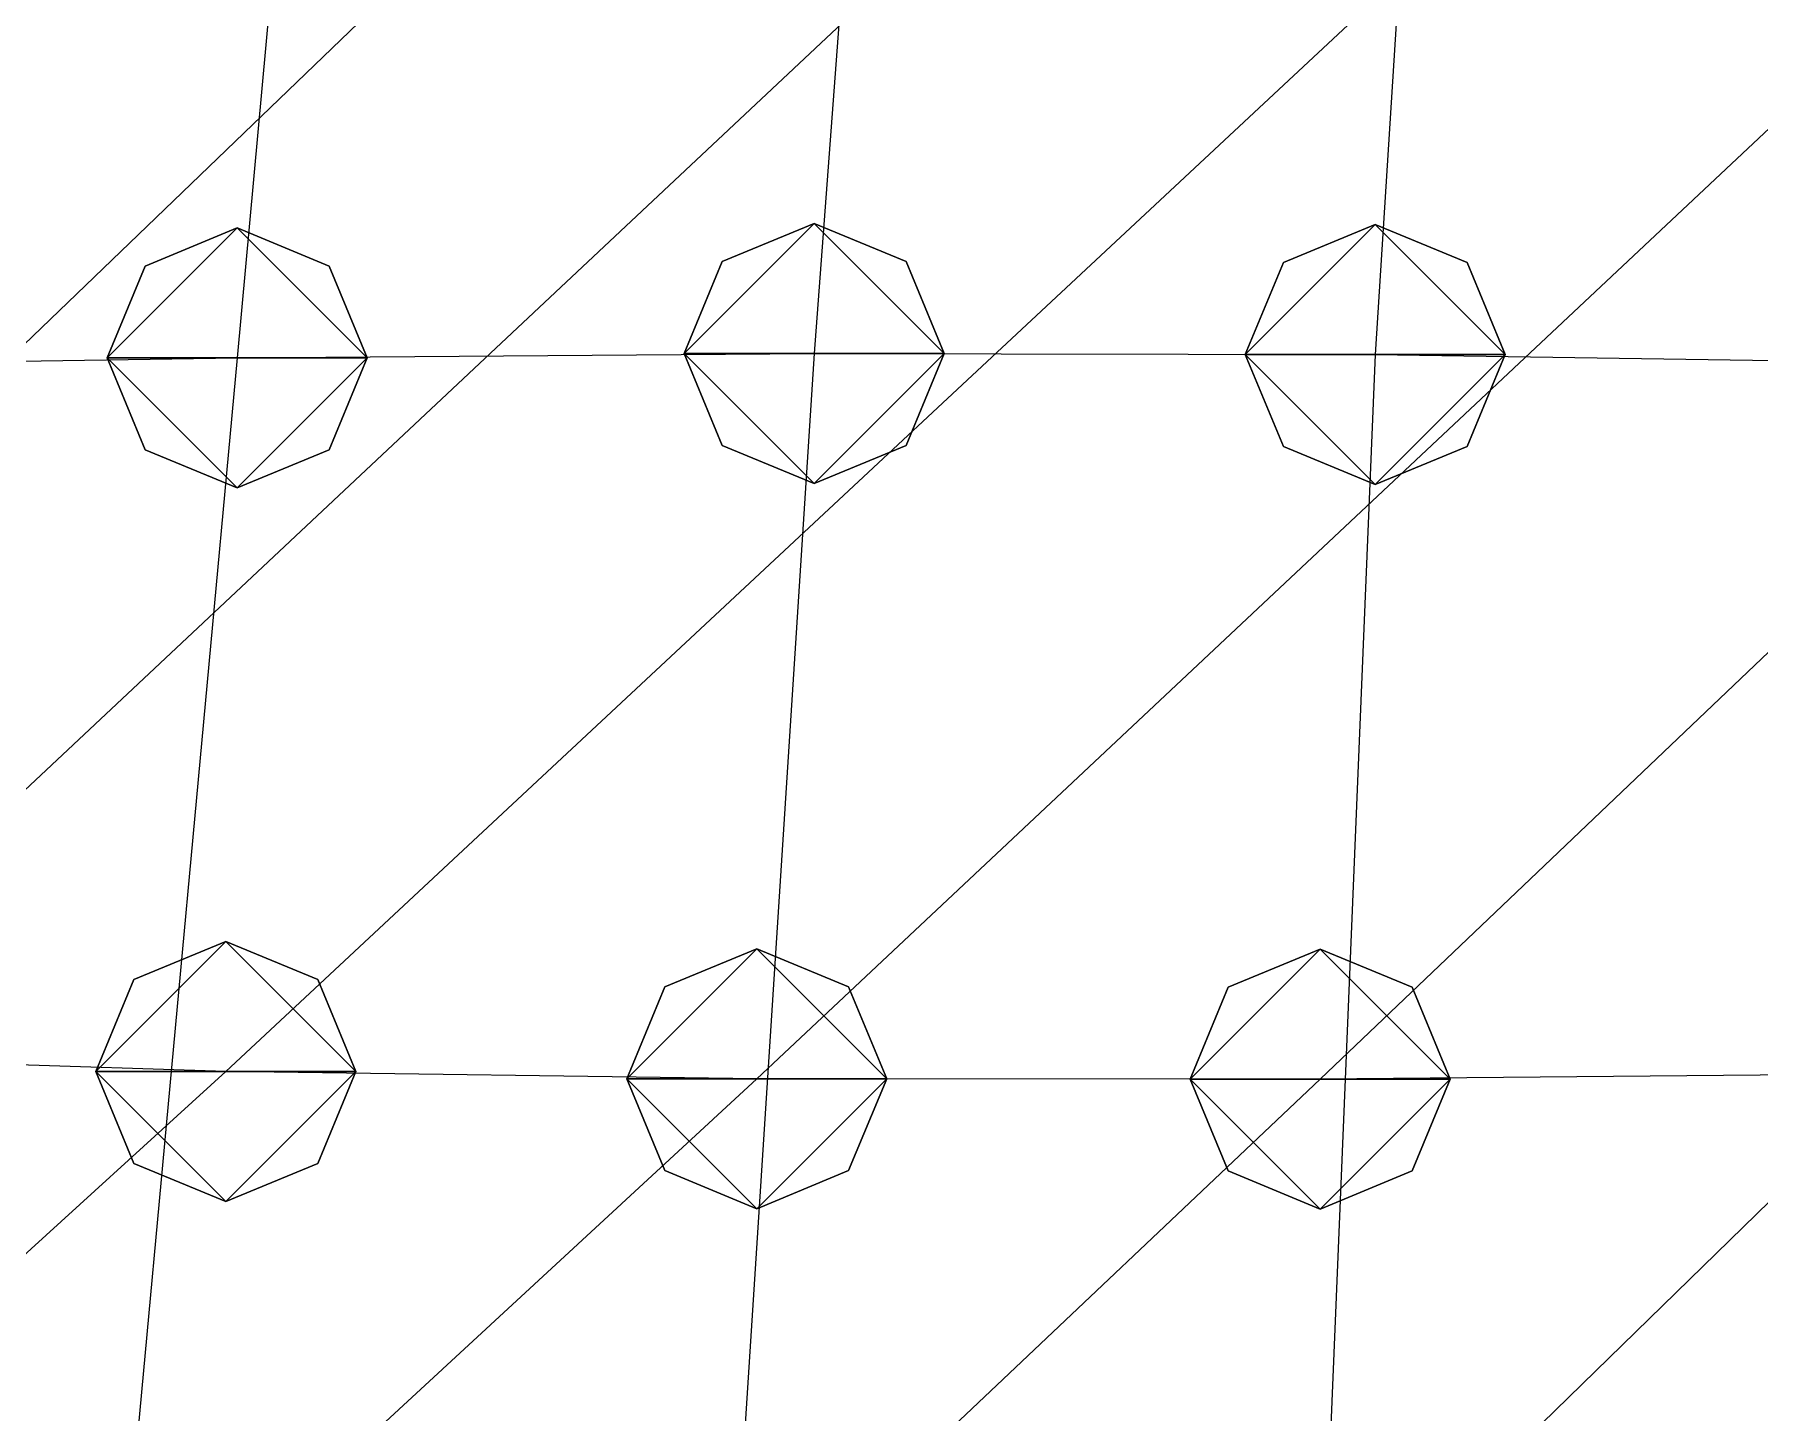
# Model space of a CAD drawing. Header units: metres. Extents: x -59 to 99, y -54 to 55.
# Drawn here: x -0.23 to 13.04, y -10.26 to 0.35 of the extents above; entities that cross this region are included whole.
import ezdxf

# ---------------------------------------------------------------- set-up
doc = ezdxf.new("R2010")
doc.units = ezdxf.units.M

msp = doc.modelspace()

# ---------------------------------------------------------------- linework, layer by layer
for p, q in [((6.5865192, 8.833115, -220.28839), (5.764496, -2.1077461, -223.11534)), ((10.779234, 8.866619, -220.76152), (10.081856, -2.1154022, -222.99763)), ((2.3247528, 8.756584, -219.19603), (1.3254662, -2.1413803, -222.63889)), ((5.494644, 3.551445, -144.71585), (-5.8020077, -7.315735, -148.5636)), ((9.11935, 3.3832436, -142.3163), (-2.488636, -7.5126953, -145.75476)), ((12.954258, 3.2959137, -141.06546), (1.2380028, -7.633728, -144.02412)), ((17.003136, 3.2785492, -140.80731), (5.322769, -7.6894264, -143.2201)), ((21.212288, 3.3174706, -141.35335), (9.658291, -7.692051, -143.17447)), ((1.3254662, -1.1413804, -222.63872), (0.61835945, -1.4342736, -222.63876)), ((1.3254662, -1.1413804, -222.63872), (0.61835945, -1.4342736, -222.63876)), ((1.3254662, -1.1413804, -222.63872), (0.61835945, -1.4342736, -222.63876)), ((1.3254662, -1.1413804, -222.63872), (0.61835945, -1.4342736, -222.63876)), ((2.0325727, -1.4342736, -222.63876), (1.3254662, -1.1413804, -222.63872)), ((2.0325727, -1.4342736, -222.63876), (1.3254662, -1.1413804, -222.63872)), ((2.0325727, -1.4342736, -222.63876), (1.3254662, -1.1413804, -222.63872)), ((2.0325727, -1.4342736, -222.63876), (1.3254662, -1.1413804, -222.63872)), ((5.764496, -1.1077462, -223.11517), (5.0573893, -1.4006394, -223.11522)), ((5.764496, -1.1077462, -223.11517), (5.0573893, -1.4006394, -223.11522)), ((5.764496, -1.1077462, -223.11517), (5.0573893, -1.4006394, -223.11522)), ((5.764496, -1.1077462, -223.11517), (5.0573893, -1.4006394, -223.11522)), ((6.4716024, -1.4006394, -223.11522), (5.764496, -1.1077462, -223.11517)), ((6.4716024, -1.4006394, -223.11522), (5.764496, -1.1077462, -223.11517)), ((6.4716024, -1.4006394, -223.11522), (5.764496, -1.1077462, -223.11517)), ((6.4716024, -1.4006394, -223.11522), (5.764496, -1.1077462, -223.11517)), ((10.081856, -1.1154023, -222.99747), (9.374749, -1.4082955, -222.99751)), ((10.081856, -1.1154023, -222.99747), (9.374749, -1.4082955, -222.99751)), ((10.081856, -1.1154023, -222.99747), (9.374749, -1.4082955, -222.99751)), ((10.081856, -1.1154023, -222.99747), (9.374749, -1.4082955, -222.99751)), ((10.788962, -1.4082955, -222.99751), (10.081856, -1.1154023, -222.99747)), ((10.788962, -1.4082955, -222.99751), (10.081856, -1.1154023, -222.99747)), ((10.788962, -1.4082955, -222.99751), (10.081856, -1.1154023, -222.99747)), ((10.788962, -1.4082955, -222.99751), (10.081856, -1.1154023, -222.99747)), ((0.61835945, -1.4342736, -222.63876), (0.32546616, -2.1413803, -222.63889)), ((0.61835945, -1.4342736, -222.63876), (0.32546616, -2.1413803, -222.63889)), ((0.61835945, -1.4342736, -222.63876), (0.32546616, -2.1413803, -222.63889)), ((0.61835945, -1.4342736, -222.63876), (0.32546616, -2.1413803, -222.63889)), ((2.3254662, -2.1413803, -222.63889), (2.0325727, -1.4342736, -222.63876)), ((2.3254662, -2.1413803, -222.63889), (2.0325727, -1.4342736, -222.63876)), ((2.3254662, -2.1413803, -222.63889), (2.0325727, -1.4342736, -222.63876)), ((2.3254662, -2.1413803, -222.63889), (2.0325727, -1.4342736, -222.63876)), ((5.0573893, -1.4006394, -223.11522), (4.764496, -2.1077461, -223.11534)), ((5.0573893, -1.4006394, -223.11522), (4.764496, -2.1077461, -223.11534)), ((5.0573893, -1.4006394, -223.11522), (4.764496, -2.1077461, -223.11534)), ((5.0573893, -1.4006394, -223.11522), (4.764496, -2.1077461, -223.11534)), ((6.764496, -2.1077461, -223.11534), (6.4716024, -1.4006394, -223.11522)), ((6.764496, -2.1077461, -223.11534), (6.4716024, -1.4006394, -223.11522)), ((6.764496, -2.1077461, -223.11534), (6.4716024, -1.4006394, -223.11522)), ((6.764496, -2.1077461, -223.11534), (6.4716024, -1.4006394, -223.11522)), ((9.374749, -1.4082955, -222.99751), (9.081856, -2.1154022, -222.99763)), ((9.374749, -1.4082955, -222.99751), (9.081856, -2.1154022, -222.99763)), ((9.374749, -1.4082955, -222.99751), (9.081856, -2.1154022, -222.99763)), ((9.374749, -1.4082955, -222.99751), (9.081856, -2.1154022, -222.99763)), ((11.081856, -2.1154022, -222.99763), (10.788962, -1.4082955, -222.99751)), ((11.081856, -2.1154022, -222.99763), (10.788962, -1.4082955, -222.99751)), ((11.081856, -2.1154022, -222.99763), (10.788962, -1.4082955, -222.99751)), ((11.081856, -2.1154022, -222.99763), (10.788962, -1.4082955, -222.99751)), ((1.3254662, -2.1413803, -222.63889), (5.764496, -2.1077461, -223.11534)), ((4.764496, -2.1077461, -223.11534), (5.0573893, -2.814853, -223.11546)), ((4.764496, -2.1077461, -223.11534), (5.0573893, -2.814853, -223.11546)), ((4.764496, -2.1077461, -223.11534), (5.0573893, -2.814853, -223.11546)), ((4.764496, -2.1077461, -223.11534), (5.0573893, -2.814853, -223.11546)), ((5.764496, -2.1077461, -223.11534), (5.0630875, -13.006203, -226.53896)), ((5.764496, -2.1077461, -223.11534), (10.081856, -2.1154022, -222.99763)), ((6.4716024, -2.8148527, -223.11546), (6.764496, -2.1077461, -223.11534)), ((6.4716024, -2.8148527, -223.11546), (6.764496, -2.1077461, -223.11534)), ((6.4716024, -2.8148527, -223.11546), (6.764496, -2.1077461, -223.11534)), ((6.4716024, -2.8148527, -223.11546), (6.764496, -2.1077461, -223.11534)), ((9.081856, -2.1154022, -222.99763), (9.374749, -2.822509, -222.99776)), ((9.081856, -2.1154022, -222.99763), (9.374749, -2.822509, -222.99776)), ((9.081856, -2.1154022, -222.99763), (9.374749, -2.822509, -222.99776)), ((9.081856, -2.1154022, -222.99763), (9.374749, -2.822509, -222.99776)), ((10.081856, -2.1154022, -222.99763), (9.629581, -13.044731, -225.9801)), ((10.081856, -2.1154022, -222.99763), (14.152706, -2.1760712, -222.13643)), ((10.788962, -2.8225088, -222.99776), (11.081856, -2.1154022, -222.99763)), ((10.788962, -2.8225088, -222.99776), (11.081856, -2.1154022, -222.99763)), ((10.788962, -2.8225088, -222.99776), (11.081856, -2.1154022, -222.99763)), ((10.788962, -2.8225088, -222.99776), (11.081856, -2.1154022, -222.99763)), ((-3.1079102, -2.208397, -221.67603), (1.3254662, -2.1413803, -222.63889)), ((1.3254662, -2.1413803, -222.63889), (0.3198738, -13.004341, -226.57062)), ((0.32546616, -2.1413803, -222.63889), (0.6183594, -2.8484871, -222.639)), ((0.32546616, -2.1413803, -222.63889), (0.6183594, -2.8484871, -222.639)), ((0.32546616, -2.1413803, -222.63889), (0.6183594, -2.8484871, -222.639)), ((0.32546616, -2.1413803, -222.63889), (0.6183594, -2.8484871, -222.639)), ((2.0325727, -2.848487, -222.639), (2.3254662, -2.1413803, -222.63889)), ((2.0325727, -2.848487, -222.639), (2.3254662, -2.1413803, -222.63889)), ((2.0325727, -2.848487, -222.639), (2.3254662, -2.1413803, -222.63889)), ((2.0325727, -2.848487, -222.639), (2.3254662, -2.1413803, -222.63889)), ((0.6183594, -2.8484871, -222.639), (1.3254662, -3.1413803, -222.63905)), ((0.6183594, -2.8484871, -222.639), (1.3254662, -3.1413803, -222.63905)), ((0.6183594, -2.8484871, -222.639), (1.3254662, -3.1413803, -222.63905)), ((0.6183594, -2.8484871, -222.639), (1.3254662, -3.1413803, -222.63905)), ((1.3254662, -3.1413803, -222.63905), (2.0325727, -2.848487, -222.639)), ((1.3254662, -3.1413803, -222.63905), (2.0325727, -2.848487, -222.639)), ((1.3254662, -3.1413803, -222.63905), (2.0325727, -2.848487, -222.639)), ((1.3254662, -3.1413803, -222.63905), (2.0325727, -2.848487, -222.639)), ((5.0573893, -2.814853, -223.11546), (5.764496, -3.1077461, -223.11551)), ((5.0573893, -2.814853, -223.11546), (5.764496, -3.1077461, -223.11551)), ((5.0573893, -2.814853, -223.11546), (5.764496, -3.1077461, -223.11551)), ((5.0573893, -2.814853, -223.11546), (5.764496, -3.1077461, -223.11551)), ((5.764496, -3.1077461, -223.11551), (6.4716024, -2.8148527, -223.11546)), ((5.764496, -3.1077461, -223.11551), (6.4716024, -2.8148527, -223.11546)), ((5.764496, -3.1077461, -223.11551), (6.4716024, -2.8148527, -223.11546)), ((5.764496, -3.1077461, -223.11551), (6.4716024, -2.8148527, -223.11546)), ((9.374749, -2.822509, -222.99776), (10.081856, -3.1154022, -222.9978)), ((9.374749, -2.822509, -222.99776), (10.081856, -3.1154022, -222.9978)), ((9.374749, -2.822509, -222.99776), (10.081856, -3.1154022, -222.9978)), ((9.374749, -2.822509, -222.99776), (10.081856, -3.1154022, -222.9978)), ((10.081856, -3.1154022, -222.9978), (10.788962, -2.8225088, -222.99776)), ((10.081856, -3.1154022, -222.9978), (10.788962, -2.8225088, -222.99776)), ((10.081856, -3.1154022, -222.9978), (10.788962, -2.8225088, -222.99776)), ((10.081856, -3.1154022, -222.9978), (10.788962, -2.8225088, -222.99776)), ((1.2380028, -6.633728, -144.02396), (0.53089607, -6.9266214, -144.024)), ((1.2380028, -6.633728, -144.02396), (0.53089607, -6.9266214, -144.024)), ((1.2380028, -6.633728, -144.02396), (0.53089607, -6.9266214, -144.024)), ((1.2380028, -6.633728, -144.02396), (0.53089607, -6.9266214, -144.024)), ((1.9451095, -6.9266214, -144.024), (1.2380028, -6.633728, -144.02396)), ((1.9451095, -6.9266214, -144.024), (1.2380028, -6.633728, -144.02396)), ((1.9451095, -6.9266214, -144.024), (1.2380028, -6.633728, -144.02396)), ((1.9451095, -6.9266214, -144.024), (1.2380028, -6.633728, -144.02396)), ((5.322769, -6.6894264, -143.21992), (4.6156626, -6.98232, -143.21997)), ((5.322769, -6.6894264, -143.21992), (4.6156626, -6.98232, -143.21997)), ((5.322769, -6.6894264, -143.21992), (4.6156626, -6.98232, -143.21997)), ((5.322769, -6.6894264, -143.21992), (4.6156626, -6.98232, -143.21997)), ((6.0298758, -6.98232, -143.21997), (5.322769, -6.6894264, -143.21992)), ((6.0298758, -6.98232, -143.21997), (5.322769, -6.6894264, -143.21992)), ((6.0298758, -6.98232, -143.21997), (5.322769, -6.6894264, -143.21992)), ((6.0298758, -6.98232, -143.21997), (5.322769, -6.6894264, -143.21992)), ((9.658291, -6.692051, -143.1743), (8.951184, -6.9849443, -143.17435)), ((9.658291, -6.692051, -143.1743), (8.951184, -6.9849443, -143.17435)), ((9.658291, -6.692051, -143.1743), (8.951184, -6.9849443, -143.17435)), ((9.658291, -6.692051, -143.1743), (8.951184, -6.9849443, -143.17435)), ((10.365397, -6.9849443, -143.17435), (9.658291, -6.692051, -143.1743)), ((10.365397, -6.9849443, -143.17435), (9.658291, -6.692051, -143.1743)), ((10.365397, -6.9849443, -143.17435), (9.658291, -6.692051, -143.1743)), ((10.365397, -6.9849443, -143.17435), (9.658291, -6.692051, -143.1743)), ((0.53089607, -6.9266214, -144.024), (0.23800278, -7.633728, -144.02412)), ((0.53089607, -6.9266214, -144.024), (0.23800278, -7.633728, -144.02412)), ((0.53089607, -6.9266214, -144.024), (0.23800278, -7.633728, -144.02412)), ((0.53089607, -6.9266214, -144.024), (0.23800278, -7.633728, -144.02412)), ((2.2380028, -7.633728, -144.02412), (1.9451095, -6.9266214, -144.024)), ((2.2380028, -7.633728, -144.02412), (1.9451095, -6.9266214, -144.024)), ((2.2380028, -7.633728, -144.02412), (1.9451095, -6.9266214, -144.024)), ((2.2380028, -7.633728, -144.02412), (1.9451095, -6.9266214, -144.024)), ((4.6156626, -6.98232, -143.21997), (4.322769, -7.6894264, -143.2201)), ((4.6156626, -6.98232, -143.21997), (4.322769, -7.6894264, -143.2201)), ((4.6156626, -6.98232, -143.21997), (4.322769, -7.6894264, -143.2201)), ((4.6156626, -6.98232, -143.21997), (4.322769, -7.6894264, -143.2201)), ((6.322769, -7.6894264, -143.2201), (6.0298758, -6.98232, -143.21997)), ((6.322769, -7.6894264, -143.2201), (6.0298758, -6.98232, -143.21997)), ((6.322769, -7.6894264, -143.2201), (6.0298758, -6.98232, -143.21997)), ((6.322769, -7.6894264, -143.2201), (6.0298758, -6.98232, -143.21997)), ((8.951184, -6.9849443, -143.17435), (8.658291, -7.692051, -143.17447)), ((8.951184, -6.9849443, -143.17435), (8.658291, -7.692051, -143.17447)), ((8.951184, -6.9849443, -143.17435), (8.658291, -7.692051, -143.17447)), ((8.951184, -6.9849443, -143.17435), (8.658291, -7.692051, -143.17447)), ((10.658291, -7.692051, -143.17447), (10.365397, -6.9849443, -143.17435)), ((10.658291, -7.692051, -143.17447), (10.365397, -6.9849443, -143.17435)), ((10.658291, -7.692051, -143.17447), (10.365397, -6.9849443, -143.17435)), ((10.658291, -7.692051, -143.17447), (10.365397, -6.9849443, -143.17435)), ((1.2380028, -7.633728, -144.02412), (-2.488636, -7.5126953, -145.75476)), ((1.2380028, -7.633728, -144.02412), (-10.835674, -18.628448, -146.05524)), ((5.322769, -7.6894264, -143.2201), (-6.6074657, -18.71077, -144.8739)), ((9.658291, -7.692051, -143.17447), (-2.023262, -18.74511, -144.37814)), ((0.23800278, -7.633728, -144.02412), (0.530896, -8.340835, -144.02425)), ((0.23800278, -7.633728, -144.02412), (0.530896, -8.340835, -144.02425)), ((0.23800278, -7.633728, -144.02412), (0.530896, -8.340835, -144.02425)), ((0.23800278, -7.633728, -144.02412), (0.530896, -8.340835, -144.02425)), ((5.322769, -7.6894264, -143.2201), (1.2380028, -7.633728, -144.02412)), ((1.9451095, -8.340835, -144.02425), (2.2380028, -7.633728, -144.02412)), ((1.9451095, -8.340835, -144.02425), (2.2380028, -7.633728, -144.02412)), ((1.9451095, -8.340835, -144.02425), (2.2380028, -7.633728, -144.02412)), ((1.9451095, -8.340835, -144.02425), (2.2380028, -7.633728, -144.02412)), ((14.122402, -7.651581, -143.74612), (2.7451897, -18.741272, -144.42993)), ((4.322769, -7.6894264, -143.2201), (4.6156626, -8.396533, -143.22021)), ((4.322769, -7.6894264, -143.2201), (4.6156626, -8.396533, -143.22021)), ((4.322769, -7.6894264, -143.2201), (4.6156626, -8.396533, -143.22021)), ((4.322769, -7.6894264, -143.2201), (4.6156626, -8.396533, -143.22021)), ((9.658291, -7.692051, -143.17447), (5.322769, -7.6894264, -143.2201)), ((6.0298758, -8.396533, -143.22021), (6.322769, -7.6894264, -143.2201)), ((6.0298758, -8.396533, -143.22021), (6.322769, -7.6894264, -143.2201)), ((6.0298758, -8.396533, -143.22021), (6.322769, -7.6894264, -143.2201)), ((6.0298758, -8.396533, -143.22021), (6.322769, -7.6894264, -143.2201)), ((8.658291, -7.692051, -143.17447), (8.951184, -8.399158, -143.17459)), ((8.658291, -7.692051, -143.17447), (8.951184, -8.399158, -143.17459)), ((8.658291, -7.692051, -143.17447), (8.951184, -8.399158, -143.17459)), ((8.658291, -7.692051, -143.17447), (8.951184, -8.399158, -143.17459)), ((14.122402, -7.651581, -143.74612), (9.658291, -7.692051, -143.17447)), ((10.365397, -8.399158, -143.17459), (10.658291, -7.692051, -143.17447)), ((10.365397, -8.399158, -143.17459), (10.658291, -7.692051, -143.17447)), ((10.365397, -8.399158, -143.17459), (10.658291, -7.692051, -143.17447)), ((10.365397, -8.399158, -143.17459), (10.658291, -7.692051, -143.17447)), ((0.530896, -8.340835, -144.02425), (1.2380028, -8.633728, -144.02429)), ((0.530896, -8.340835, -144.02425), (1.2380028, -8.633728, -144.02429)), ((0.530896, -8.340835, -144.02425), (1.2380028, -8.633728, -144.02429)), ((0.530896, -8.340835, -144.02425), (1.2380028, -8.633728, -144.02429)), ((1.2380028, -8.633728, -144.02429), (1.9451095, -8.340835, -144.02425)), ((1.2380028, -8.633728, -144.02429), (1.9451095, -8.340835, -144.02425)), ((1.2380028, -8.633728, -144.02429), (1.9451095, -8.340835, -144.02425)), ((1.2380028, -8.633728, -144.02429), (1.9451095, -8.340835, -144.02425)), ((4.6156626, -8.396533, -143.22021), (5.322769, -8.689426, -143.22026)), ((4.6156626, -8.396533, -143.22021), (5.322769, -8.689426, -143.22026)), ((4.6156626, -8.396533, -143.22021), (5.322769, -8.689426, -143.22026)), ((4.6156626, -8.396533, -143.22021), (5.322769, -8.689426, -143.22026)), ((5.322769, -8.689426, -143.22026), (6.0298758, -8.396533, -143.22021)), ((5.322769, -8.689426, -143.22026), (6.0298758, -8.396533, -143.22021)), ((5.322769, -8.689426, -143.22026), (6.0298758, -8.396533, -143.22021)), ((5.322769, -8.689426, -143.22026), (6.0298758, -8.396533, -143.22021)), ((8.951184, -8.399158, -143.17459), (9.658291, -8.692051, -143.17464)), ((8.951184, -8.399158, -143.17459), (9.658291, -8.692051, -143.17464)), ((8.951184, -8.399158, -143.17459), (9.658291, -8.692051, -143.17464)), ((8.951184, -8.399158, -143.17459), (9.658291, -8.692051, -143.17464)), ((9.658291, -8.692051, -143.17464), (10.365397, -8.399158, -143.17459)), ((9.658291, -8.692051, -143.17464), (10.365397, -8.399158, -143.17459)), ((9.658291, -8.692051, -143.17464), (10.365397, -8.399158, -143.17459)), ((9.658291, -8.692051, -143.17464), (10.365397, -8.399158, -143.17459))]:
    msp.add_line(p, q)
for points in [[(0.32546616, -2.1413803, -222.63889), (0.61835945, -1.4342736, -222.63876), (1.3254662, -1.1413804, -222.63872), (1.3255662, -1.1412804, -222.63861)], [(0.32546616, -2.1413803, -222.63889), (0.61835945, -1.4342736, -222.63876), (1.3254662, -1.1413804, -222.63872), (1.3255662, -1.1412804, -222.63861)], [(0.32546616, -2.1413803, -222.63889), (0.61835945, -1.4342736, -222.63876), (1.3254662, -1.1413804, -222.63872), (1.3255662, -1.1412804, -222.63861)], [(0.32546616, -2.1413803, -222.63889), (0.61835945, -1.4342736, -222.63876), (1.3254662, -1.1413804, -222.63872), (1.3255662, -1.1412804, -222.63861)], [(0.32546616, -2.1413803, -222.63889), (1.3254662, -1.1413804, -222.63872), (2.3254662, -2.1413803, -222.63889), (2.325566, -2.1412804, -222.63878)], [(0.32546616, -2.1413803, -222.63889), (1.3254662, -1.1413804, -222.63872), (2.3254662, -2.1413803, -222.63889), (2.325566, -2.1412804, -222.63878)], [(0.32546616, -2.1413803, -222.63889), (1.3254662, -1.1413804, -222.63872), (2.3254662, -2.1413803, -222.63889), (2.325566, -2.1412804, -222.63878)], [(0.32546616, -2.1413803, -222.63889), (1.3254662, -1.1413804, -222.63872), (2.3254662, -2.1413803, -222.63889), (2.325566, -2.1412804, -222.63878)], [(1.3254662, -1.1413804, -222.63872), (2.0325727, -1.4342736, -222.63876), (2.3254662, -2.1413803, -222.63889), (2.325566, -2.1412804, -222.63878)], [(1.3254662, -1.1413804, -222.63872), (2.0325727, -1.4342736, -222.63876), (2.3254662, -2.1413803, -222.63889), (2.325566, -2.1412804, -222.63878)], [(1.3254662, -1.1413804, -222.63872), (2.0325727, -1.4342736, -222.63876), (2.3254662, -2.1413803, -222.63889), (2.325566, -2.1412804, -222.63878)], [(1.3254662, -1.1413804, -222.63872), (2.0325727, -1.4342736, -222.63876), (2.3254662, -2.1413803, -222.63889), (2.325566, -2.1412804, -222.63878)], [(4.764496, -2.1077461, -223.11534), (5.0573893, -1.4006394, -223.11522), (5.764496, -1.1077462, -223.11517), (5.764596, -1.1076462, -223.11507)], [(4.764496, -2.1077461, -223.11534), (5.0573893, -1.4006394, -223.11522), (5.764496, -1.1077462, -223.11517), (5.764596, -1.1076462, -223.11507)], [(4.764496, -2.1077461, -223.11534), (5.0573893, -1.4006394, -223.11522), (5.764496, -1.1077462, -223.11517), (5.764596, -1.1076462, -223.11507)], [(4.764496, -2.1077461, -223.11534), (5.0573893, -1.4006394, -223.11522), (5.764496, -1.1077462, -223.11517), (5.764596, -1.1076462, -223.11507)], [(4.764496, -2.1077461, -223.11534), (5.764496, -1.1077462, -223.11517), (6.764496, -2.1077461, -223.11534), (6.764596, -2.1076462, -223.11523)], [(4.764496, -2.1077461, -223.11534), (5.764496, -1.1077462, -223.11517), (6.764496, -2.1077461, -223.11534), (6.764596, -2.1076462, -223.11523)], [(4.764496, -2.1077461, -223.11534), (5.764496, -1.1077462, -223.11517), (6.764496, -2.1077461, -223.11534), (6.764596, -2.1076462, -223.11523)], [(4.764496, -2.1077461, -223.11534), (5.764496, -1.1077462, -223.11517), (6.764496, -2.1077461, -223.11534), (6.764596, -2.1076462, -223.11523)], [(5.764496, -1.1077462, -223.11517), (6.4716024, -1.4006394, -223.11522), (6.764496, -2.1077461, -223.11534), (6.764596, -2.1076462, -223.11523)], [(5.764496, -1.1077462, -223.11517), (6.4716024, -1.4006394, -223.11522), (6.764496, -2.1077461, -223.11534), (6.764596, -2.1076462, -223.11523)], [(5.764496, -1.1077462, -223.11517), (6.4716024, -1.4006394, -223.11522), (6.764496, -2.1077461, -223.11534), (6.764596, -2.1076462, -223.11523)], [(5.764496, -1.1077462, -223.11517), (6.4716024, -1.4006394, -223.11522), (6.764496, -2.1077461, -223.11534), (6.764596, -2.1076462, -223.11523)], [(9.081856, -2.1154022, -222.99763), (9.374749, -1.4082955, -222.99751), (10.081856, -1.1154023, -222.99747), (10.081956, -1.1153023, -222.99736)], [(9.081856, -2.1154022, -222.99763), (9.374749, -1.4082955, -222.99751), (10.081856, -1.1154023, -222.99747), (10.081956, -1.1153023, -222.99736)], [(9.081856, -2.1154022, -222.99763), (9.374749, -1.4082955, -222.99751), (10.081856, -1.1154023, -222.99747), (10.081956, -1.1153023, -222.99736)], [(9.081856, -2.1154022, -222.99763), (9.374749, -1.4082955, -222.99751), (10.081856, -1.1154023, -222.99747), (10.081956, -1.1153023, -222.99736)], [(9.081856, -2.1154022, -222.99763), (10.081856, -1.1154023, -222.99747), (11.081856, -2.1154022, -222.99763), (11.081956, -2.1153023, -222.99753)], [(9.081856, -2.1154022, -222.99763), (10.081856, -1.1154023, -222.99747), (11.081856, -2.1154022, -222.99763), (11.081956, -2.1153023, -222.99753)], [(9.081856, -2.1154022, -222.99763), (10.081856, -1.1154023, -222.99747), (11.081856, -2.1154022, -222.99763), (11.081956, -2.1153023, -222.99753)], [(9.081856, -2.1154022, -222.99763), (10.081856, -1.1154023, -222.99747), (11.081856, -2.1154022, -222.99763), (11.081956, -2.1153023, -222.99753)], [(10.081856, -1.1154023, -222.99747), (10.788962, -1.4082955, -222.99751), (11.081856, -2.1154022, -222.99763), (11.081956, -2.1153023, -222.99753)], [(10.081856, -1.1154023, -222.99747), (10.788962, -1.4082955, -222.99751), (11.081856, -2.1154022, -222.99763), (11.081956, -2.1153023, -222.99753)], [(10.081856, -1.1154023, -222.99747), (10.788962, -1.4082955, -222.99751), (11.081856, -2.1154022, -222.99763), (11.081956, -2.1153023, -222.99753)], [(10.081856, -1.1154023, -222.99747), (10.788962, -1.4082955, -222.99751), (11.081856, -2.1154022, -222.99763), (11.081956, -2.1153023, -222.99753)], [(5.764496, -3.1077461, -223.11551), (5.0573893, -2.814853, -223.11546), (4.764496, -2.1077461, -223.11534), (4.764596, -2.1076462, -223.11523)], [(6.764496, -2.1077461, -223.11534), (5.764496, -3.1077461, -223.11551), (4.764496, -2.1077461, -223.11534), (4.764596, -2.1076462, -223.11523)], [(5.764496, -3.1077461, -223.11551), (5.0573893, -2.814853, -223.11546), (4.764496, -2.1077461, -223.11534), (4.764596, -2.1076462, -223.11523)], [(6.764496, -2.1077461, -223.11534), (5.764496, -3.1077461, -223.11551), (4.764496, -2.1077461, -223.11534), (4.764596, -2.1076462, -223.11523)], [(5.764496, -3.1077461, -223.11551), (5.0573893, -2.814853, -223.11546), (4.764496, -2.1077461, -223.11534), (4.764596, -2.1076462, -223.11523)], [(6.764496, -2.1077461, -223.11534), (5.764496, -3.1077461, -223.11551), (4.764496, -2.1077461, -223.11534), (4.764596, -2.1076462, -223.11523)], [(5.764496, -3.1077461, -223.11551), (5.0573893, -2.814853, -223.11546), (4.764496, -2.1077461, -223.11534), (4.764596, -2.1076462, -223.11523)], [(6.764496, -2.1077461, -223.11534), (5.764496, -3.1077461, -223.11551), (4.764496, -2.1077461, -223.11534), (4.764596, -2.1076462, -223.11523)], [(6.764496, -2.1077461, -223.11534), (6.4716024, -2.8148527, -223.11546), (5.764496, -3.1077461, -223.11551), (5.764596, -3.1076462, -223.1154)], [(6.764496, -2.1077461, -223.11534), (6.4716024, -2.8148527, -223.11546), (5.764496, -3.1077461, -223.11551), (5.764596, -3.1076462, -223.1154)], [(6.764496, -2.1077461, -223.11534), (6.4716024, -2.8148527, -223.11546), (5.764496, -3.1077461, -223.11551), (5.764596, -3.1076462, -223.1154)], [(6.764496, -2.1077461, -223.11534), (6.4716024, -2.8148527, -223.11546), (5.764496, -3.1077461, -223.11551), (5.764596, -3.1076462, -223.1154)], [(10.081856, -3.1154022, -222.9978), (9.374749, -2.822509, -222.99776), (9.081856, -2.1154022, -222.99763), (9.081956, -2.1153023, -222.99753)], [(11.081856, -2.1154022, -222.99763), (10.081856, -3.1154022, -222.9978), (9.081856, -2.1154022, -222.99763), (9.081956, -2.1153023, -222.99753)], [(10.081856, -3.1154022, -222.9978), (9.374749, -2.822509, -222.99776), (9.081856, -2.1154022, -222.99763), (9.081956, -2.1153023, -222.99753)], [(11.081856, -2.1154022, -222.99763), (10.081856, -3.1154022, -222.9978), (9.081856, -2.1154022, -222.99763), (9.081956, -2.1153023, -222.99753)], [(10.081856, -3.1154022, -222.9978), (9.374749, -2.822509, -222.99776), (9.081856, -2.1154022, -222.99763), (9.081956, -2.1153023, -222.99753)], [(11.081856, -2.1154022, -222.99763), (10.081856, -3.1154022, -222.9978), (9.081856, -2.1154022, -222.99763), (9.081956, -2.1153023, -222.99753)], [(10.081856, -3.1154022, -222.9978), (9.374749, -2.822509, -222.99776), (9.081856, -2.1154022, -222.99763), (9.081956, -2.1153023, -222.99753)], [(11.081856, -2.1154022, -222.99763), (10.081856, -3.1154022, -222.9978), (9.081856, -2.1154022, -222.99763), (9.081956, -2.1153023, -222.99753)], [(11.081856, -2.1154022, -222.99763), (10.788962, -2.8225088, -222.99776), (10.081856, -3.1154022, -222.9978), (10.081956, -3.1153023, -222.9977)], [(11.081856, -2.1154022, -222.99763), (10.788962, -2.8225088, -222.99776), (10.081856, -3.1154022, -222.9978), (10.081956, -3.1153023, -222.9977)], [(11.081856, -2.1154022, -222.99763), (10.788962, -2.8225088, -222.99776), (10.081856, -3.1154022, -222.9978), (10.081956, -3.1153023, -222.9977)], [(11.081856, -2.1154022, -222.99763), (10.788962, -2.8225088, -222.99776), (10.081856, -3.1154022, -222.9978), (10.081956, -3.1153023, -222.9977)], [(1.3254662, -3.1413803, -222.63905), (0.6183594, -2.8484871, -222.639), (0.32546616, -2.1413803, -222.63889), (0.32556614, -2.1412804, -222.63878)], [(2.3254662, -2.1413803, -222.63889), (1.3254662, -3.1413803, -222.63905), (0.32546616, -2.1413803, -222.63889), (0.32556614, -2.1412804, -222.63878)], [(1.3254662, -3.1413803, -222.63905), (0.6183594, -2.8484871, -222.639), (0.32546616, -2.1413803, -222.63889), (0.32556614, -2.1412804, -222.63878)], [(2.3254662, -2.1413803, -222.63889), (1.3254662, -3.1413803, -222.63905), (0.32546616, -2.1413803, -222.63889), (0.32556614, -2.1412804, -222.63878)], [(1.3254662, -3.1413803, -222.63905), (0.6183594, -2.8484871, -222.639), (0.32546616, -2.1413803, -222.63889), (0.32556614, -2.1412804, -222.63878)], [(2.3254662, -2.1413803, -222.63889), (1.3254662, -3.1413803, -222.63905), (0.32546616, -2.1413803, -222.63889), (0.32556614, -2.1412804, -222.63878)], [(1.3254662, -3.1413803, -222.63905), (0.6183594, -2.8484871, -222.639), (0.32546616, -2.1413803, -222.63889), (0.32556614, -2.1412804, -222.63878)], [(2.3254662, -2.1413803, -222.63889), (1.3254662, -3.1413803, -222.63905), (0.32546616, -2.1413803, -222.63889), (0.32556614, -2.1412804, -222.63878)], [(2.3254662, -2.1413803, -222.63889), (2.0325727, -2.848487, -222.639), (1.3254662, -3.1413803, -222.63905), (1.3255662, -3.1412804, -222.63895)], [(2.3254662, -2.1413803, -222.63889), (2.0325727, -2.848487, -222.639), (1.3254662, -3.1413803, -222.63905), (1.3255662, -3.1412804, -222.63895)], [(2.3254662, -2.1413803, -222.63889), (2.0325727, -2.848487, -222.639), (1.3254662, -3.1413803, -222.63905), (1.3255662, -3.1412804, -222.63895)], [(2.3254662, -2.1413803, -222.63889), (2.0325727, -2.848487, -222.639), (1.3254662, -3.1413803, -222.63905), (1.3255662, -3.1412804, -222.63895)], [(0.23800278, -7.633728, -144.02412), (0.53089607, -6.9266214, -144.024), (1.2380028, -6.633728, -144.02396), (1.2381028, -6.633628, -144.02385)], [(0.23800278, -7.633728, -144.02412), (0.53089607, -6.9266214, -144.024), (1.2380028, -6.633728, -144.02396), (1.2381028, -6.633628, -144.02385)], [(0.23800278, -7.633728, -144.02412), (0.53089607, -6.9266214, -144.024), (1.2380028, -6.633728, -144.02396), (1.2381028, -6.633628, -144.02385)], [(0.23800278, -7.633728, -144.02412), (0.53089607, -6.9266214, -144.024), (1.2380028, -6.633728, -144.02396), (1.2381028, -6.633628, -144.02385)], [(0.23800278, -7.633728, -144.02412), (1.2380028, -6.633728, -144.02396), (2.2380028, -7.633728, -144.02412), (2.2381027, -7.633628, -144.02402)], [(0.23800278, -7.633728, -144.02412), (1.2380028, -6.633728, -144.02396), (2.2380028, -7.633728, -144.02412), (2.2381027, -7.633628, -144.02402)], [(0.23800278, -7.633728, -144.02412), (1.2380028, -6.633728, -144.02396), (2.2380028, -7.633728, -144.02412), (2.2381027, -7.633628, -144.02402)], [(0.23800278, -7.633728, -144.02412), (1.2380028, -6.633728, -144.02396), (2.2380028, -7.633728, -144.02412), (2.2381027, -7.633628, -144.02402)], [(1.2380028, -6.633728, -144.02396), (1.9451095, -6.9266214, -144.024), (2.2380028, -7.633728, -144.02412), (2.2381027, -7.633628, -144.02402)], [(1.2380028, -6.633728, -144.02396), (1.9451095, -6.9266214, -144.024), (2.2380028, -7.633728, -144.02412), (2.2381027, -7.633628, -144.02402)], [(1.2380028, -6.633728, -144.02396), (1.9451095, -6.9266214, -144.024), (2.2380028, -7.633728, -144.02412), (2.2381027, -7.633628, -144.02402)], [(1.2380028, -6.633728, -144.02396), (1.9451095, -6.9266214, -144.024), (2.2380028, -7.633728, -144.02412), (2.2381027, -7.633628, -144.02402)], [(4.322769, -7.6894264, -143.2201), (4.6156626, -6.98232, -143.21997), (5.322769, -6.6894264, -143.21992), (5.3228693, -6.6893263, -143.21982)], [(4.322769, -7.6894264, -143.2201), (4.6156626, -6.98232, -143.21997), (5.322769, -6.6894264, -143.21992), (5.3228693, -6.6893263, -143.21982)], [(4.322769, -7.6894264, -143.2201), (4.6156626, -6.98232, -143.21997), (5.322769, -6.6894264, -143.21992), (5.3228693, -6.6893263, -143.21982)], [(4.322769, -7.6894264, -143.2201), (4.6156626, -6.98232, -143.21997), (5.322769, -6.6894264, -143.21992), (5.3228693, -6.6893263, -143.21982)], [(4.322769, -7.6894264, -143.2201), (5.322769, -6.6894264, -143.21992), (6.322769, -7.6894264, -143.2201), (6.3228693, -7.6893263, -143.21999)], [(4.322769, -7.6894264, -143.2201), (5.322769, -6.6894264, -143.21992), (6.322769, -7.6894264, -143.2201), (6.3228693, -7.6893263, -143.21999)], [(4.322769, -7.6894264, -143.2201), (5.322769, -6.6894264, -143.21992), (6.322769, -7.6894264, -143.2201), (6.3228693, -7.6893263, -143.21999)], [(4.322769, -7.6894264, -143.2201), (5.322769, -6.6894264, -143.21992), (6.322769, -7.6894264, -143.2201), (6.3228693, -7.6893263, -143.21999)], [(5.322769, -6.6894264, -143.21992), (6.0298758, -6.98232, -143.21997), (6.322769, -7.6894264, -143.2201), (6.3228693, -7.6893263, -143.21999)], [(5.322769, -6.6894264, -143.21992), (6.0298758, -6.98232, -143.21997), (6.322769, -7.6894264, -143.2201), (6.3228693, -7.6893263, -143.21999)], [(5.322769, -6.6894264, -143.21992), (6.0298758, -6.98232, -143.21997), (6.322769, -7.6894264, -143.2201), (6.3228693, -7.6893263, -143.21999)], [(5.322769, -6.6894264, -143.21992), (6.0298758, -6.98232, -143.21997), (6.322769, -7.6894264, -143.2201), (6.3228693, -7.6893263, -143.21999)], [(8.658291, -7.692051, -143.17447), (8.951184, -6.9849443, -143.17435), (9.658291, -6.692051, -143.1743), (9.658391, -6.691951, -143.1742)], [(8.658291, -7.692051, -143.17447), (8.951184, -6.9849443, -143.17435), (9.658291, -6.692051, -143.1743), (9.658391, -6.691951, -143.1742)], [(8.658291, -7.692051, -143.17447), (8.951184, -6.9849443, -143.17435), (9.658291, -6.692051, -143.1743), (9.658391, -6.691951, -143.1742)], [(8.658291, -7.692051, -143.17447), (8.951184, -6.9849443, -143.17435), (9.658291, -6.692051, -143.1743), (9.658391, -6.691951, -143.1742)], [(8.658291, -7.692051, -143.17447), (9.658291, -6.692051, -143.1743), (10.658291, -7.692051, -143.17447), (10.658391, -7.691951, -143.17436)], [(8.658291, -7.692051, -143.17447), (9.658291, -6.692051, -143.1743), (10.658291, -7.692051, -143.17447), (10.658391, -7.691951, -143.17436)], [(8.658291, -7.692051, -143.17447), (9.658291, -6.692051, -143.1743), (10.658291, -7.692051, -143.17447), (10.658391, -7.691951, -143.17436)], [(8.658291, -7.692051, -143.17447), (9.658291, -6.692051, -143.1743), (10.658291, -7.692051, -143.17447), (10.658391, -7.691951, -143.17436)], [(9.658291, -6.692051, -143.1743), (10.365397, -6.9849443, -143.17435), (10.658291, -7.692051, -143.17447), (10.658391, -7.691951, -143.17436)], [(9.658291, -6.692051, -143.1743), (10.365397, -6.9849443, -143.17435), (10.658291, -7.692051, -143.17447), (10.658391, -7.691951, -143.17436)], [(9.658291, -6.692051, -143.1743), (10.365397, -6.9849443, -143.17435), (10.658291, -7.692051, -143.17447), (10.658391, -7.691951, -143.17436)], [(9.658291, -6.692051, -143.1743), (10.365397, -6.9849443, -143.17435), (10.658291, -7.692051, -143.17447), (10.658391, -7.691951, -143.17436)], [(1.2380028, -8.633728, -144.02429), (0.530896, -8.340835, -144.02425), (0.23800278, -7.633728, -144.02412), (0.23810278, -7.633628, -144.02402)], [(2.2380028, -7.633728, -144.02412), (1.2380028, -8.633728, -144.02429), (0.23800278, -7.633728, -144.02412), (0.23810278, -7.633628, -144.02402)], [(1.2380028, -8.633728, -144.02429), (0.530896, -8.340835, -144.02425), (0.23800278, -7.633728, -144.02412), (0.23810278, -7.633628, -144.02402)], [(2.2380028, -7.633728, -144.02412), (1.2380028, -8.633728, -144.02429), (0.23800278, -7.633728, -144.02412), (0.23810278, -7.633628, -144.02402)], [(1.2380028, -8.633728, -144.02429), (0.530896, -8.340835, -144.02425), (0.23800278, -7.633728, -144.02412), (0.23810278, -7.633628, -144.02402)], [(2.2380028, -7.633728, -144.02412), (1.2380028, -8.633728, -144.02429), (0.23800278, -7.633728, -144.02412), (0.23810278, -7.633628, -144.02402)], [(1.2380028, -8.633728, -144.02429), (0.530896, -8.340835, -144.02425), (0.23800278, -7.633728, -144.02412), (0.23810278, -7.633628, -144.02402)], [(2.2380028, -7.633728, -144.02412), (1.2380028, -8.633728, -144.02429), (0.23800278, -7.633728, -144.02412), (0.23810278, -7.633628, -144.02402)], [(2.2380028, -7.633728, -144.02412), (1.9451095, -8.340835, -144.02425), (1.2380028, -8.633728, -144.02429), (1.2381028, -8.633628, -144.02419)], [(2.2380028, -7.633728, -144.02412), (1.9451095, -8.340835, -144.02425), (1.2380028, -8.633728, -144.02429), (1.2381028, -8.633628, -144.02419)], [(2.2380028, -7.633728, -144.02412), (1.9451095, -8.340835, -144.02425), (1.2380028, -8.633728, -144.02429), (1.2381028, -8.633628, -144.02419)], [(2.2380028, -7.633728, -144.02412), (1.9451095, -8.340835, -144.02425), (1.2380028, -8.633728, -144.02429), (1.2381028, -8.633628, -144.02419)], [(5.322769, -8.689426, -143.22026), (4.6156626, -8.396533, -143.22021), (4.322769, -7.6894264, -143.2201), (4.3228693, -7.6893263, -143.21999)], [(6.322769, -7.6894264, -143.2201), (5.322769, -8.689426, -143.22026), (4.322769, -7.6894264, -143.2201), (4.3228693, -7.6893263, -143.21999)], [(5.322769, -8.689426, -143.22026), (4.6156626, -8.396533, -143.22021), (4.322769, -7.6894264, -143.2201), (4.3228693, -7.6893263, -143.21999)], [(6.322769, -7.6894264, -143.2201), (5.322769, -8.689426, -143.22026), (4.322769, -7.6894264, -143.2201), (4.3228693, -7.6893263, -143.21999)], [(5.322769, -8.689426, -143.22026), (4.6156626, -8.396533, -143.22021), (4.322769, -7.6894264, -143.2201), (4.3228693, -7.6893263, -143.21999)], [(6.322769, -7.6894264, -143.2201), (5.322769, -8.689426, -143.22026), (4.322769, -7.6894264, -143.2201), (4.3228693, -7.6893263, -143.21999)], [(5.322769, -8.689426, -143.22026), (4.6156626, -8.396533, -143.22021), (4.322769, -7.6894264, -143.2201), (4.3228693, -7.6893263, -143.21999)], [(6.322769, -7.6894264, -143.2201), (5.322769, -8.689426, -143.22026), (4.322769, -7.6894264, -143.2201), (4.3228693, -7.6893263, -143.21999)], [(6.322769, -7.6894264, -143.2201), (6.0298758, -8.396533, -143.22021), (5.322769, -8.689426, -143.22026), (5.3228693, -8.689326, -143.22015)], [(6.322769, -7.6894264, -143.2201), (6.0298758, -8.396533, -143.22021), (5.322769, -8.689426, -143.22026), (5.3228693, -8.689326, -143.22015)], [(6.322769, -7.6894264, -143.2201), (6.0298758, -8.396533, -143.22021), (5.322769, -8.689426, -143.22026), (5.3228693, -8.689326, -143.22015)], [(6.322769, -7.6894264, -143.2201), (6.0298758, -8.396533, -143.22021), (5.322769, -8.689426, -143.22026), (5.3228693, -8.689326, -143.22015)], [(9.658291, -8.692051, -143.17464), (8.951184, -8.399158, -143.17459), (8.658291, -7.692051, -143.17447), (8.658391, -7.691951, -143.17436)], [(10.658291, -7.692051, -143.17447), (9.658291, -8.692051, -143.17464), (8.658291, -7.692051, -143.17447), (8.658391, -7.691951, -143.17436)], [(9.658291, -8.692051, -143.17464), (8.951184, -8.399158, -143.17459), (8.658291, -7.692051, -143.17447), (8.658391, -7.691951, -143.17436)], [(10.658291, -7.692051, -143.17447), (9.658291, -8.692051, -143.17464), (8.658291, -7.692051, -143.17447), (8.658391, -7.691951, -143.17436)], [(9.658291, -8.692051, -143.17464), (8.951184, -8.399158, -143.17459), (8.658291, -7.692051, -143.17447), (8.658391, -7.691951, -143.17436)], [(10.658291, -7.692051, -143.17447), (9.658291, -8.692051, -143.17464), (8.658291, -7.692051, -143.17447), (8.658391, -7.691951, -143.17436)], [(9.658291, -8.692051, -143.17464), (8.951184, -8.399158, -143.17459), (8.658291, -7.692051, -143.17447), (8.658391, -7.691951, -143.17436)], [(10.658291, -7.692051, -143.17447), (9.658291, -8.692051, -143.17464), (8.658291, -7.692051, -143.17447), (8.658391, -7.691951, -143.17436)], [(10.658291, -7.692051, -143.17447), (10.365397, -8.399158, -143.17459), (9.658291, -8.692051, -143.17464), (9.658391, -8.691951, -143.17453)], [(10.658291, -7.692051, -143.17447), (10.365397, -8.399158, -143.17459), (9.658291, -8.692051, -143.17464), (9.658391, -8.691951, -143.17453)], [(10.658291, -7.692051, -143.17447), (10.365397, -8.399158, -143.17459), (9.658291, -8.692051, -143.17464), (9.658391, -8.691951, -143.17453)], [(10.658291, -7.692051, -143.17447), (10.365397, -8.399158, -143.17459), (9.658291, -8.692051, -143.17464), (9.658391, -8.691951, -143.17453)]]:
    msp.add_3dface(points)

doc.saveas('drawing.dxf')
